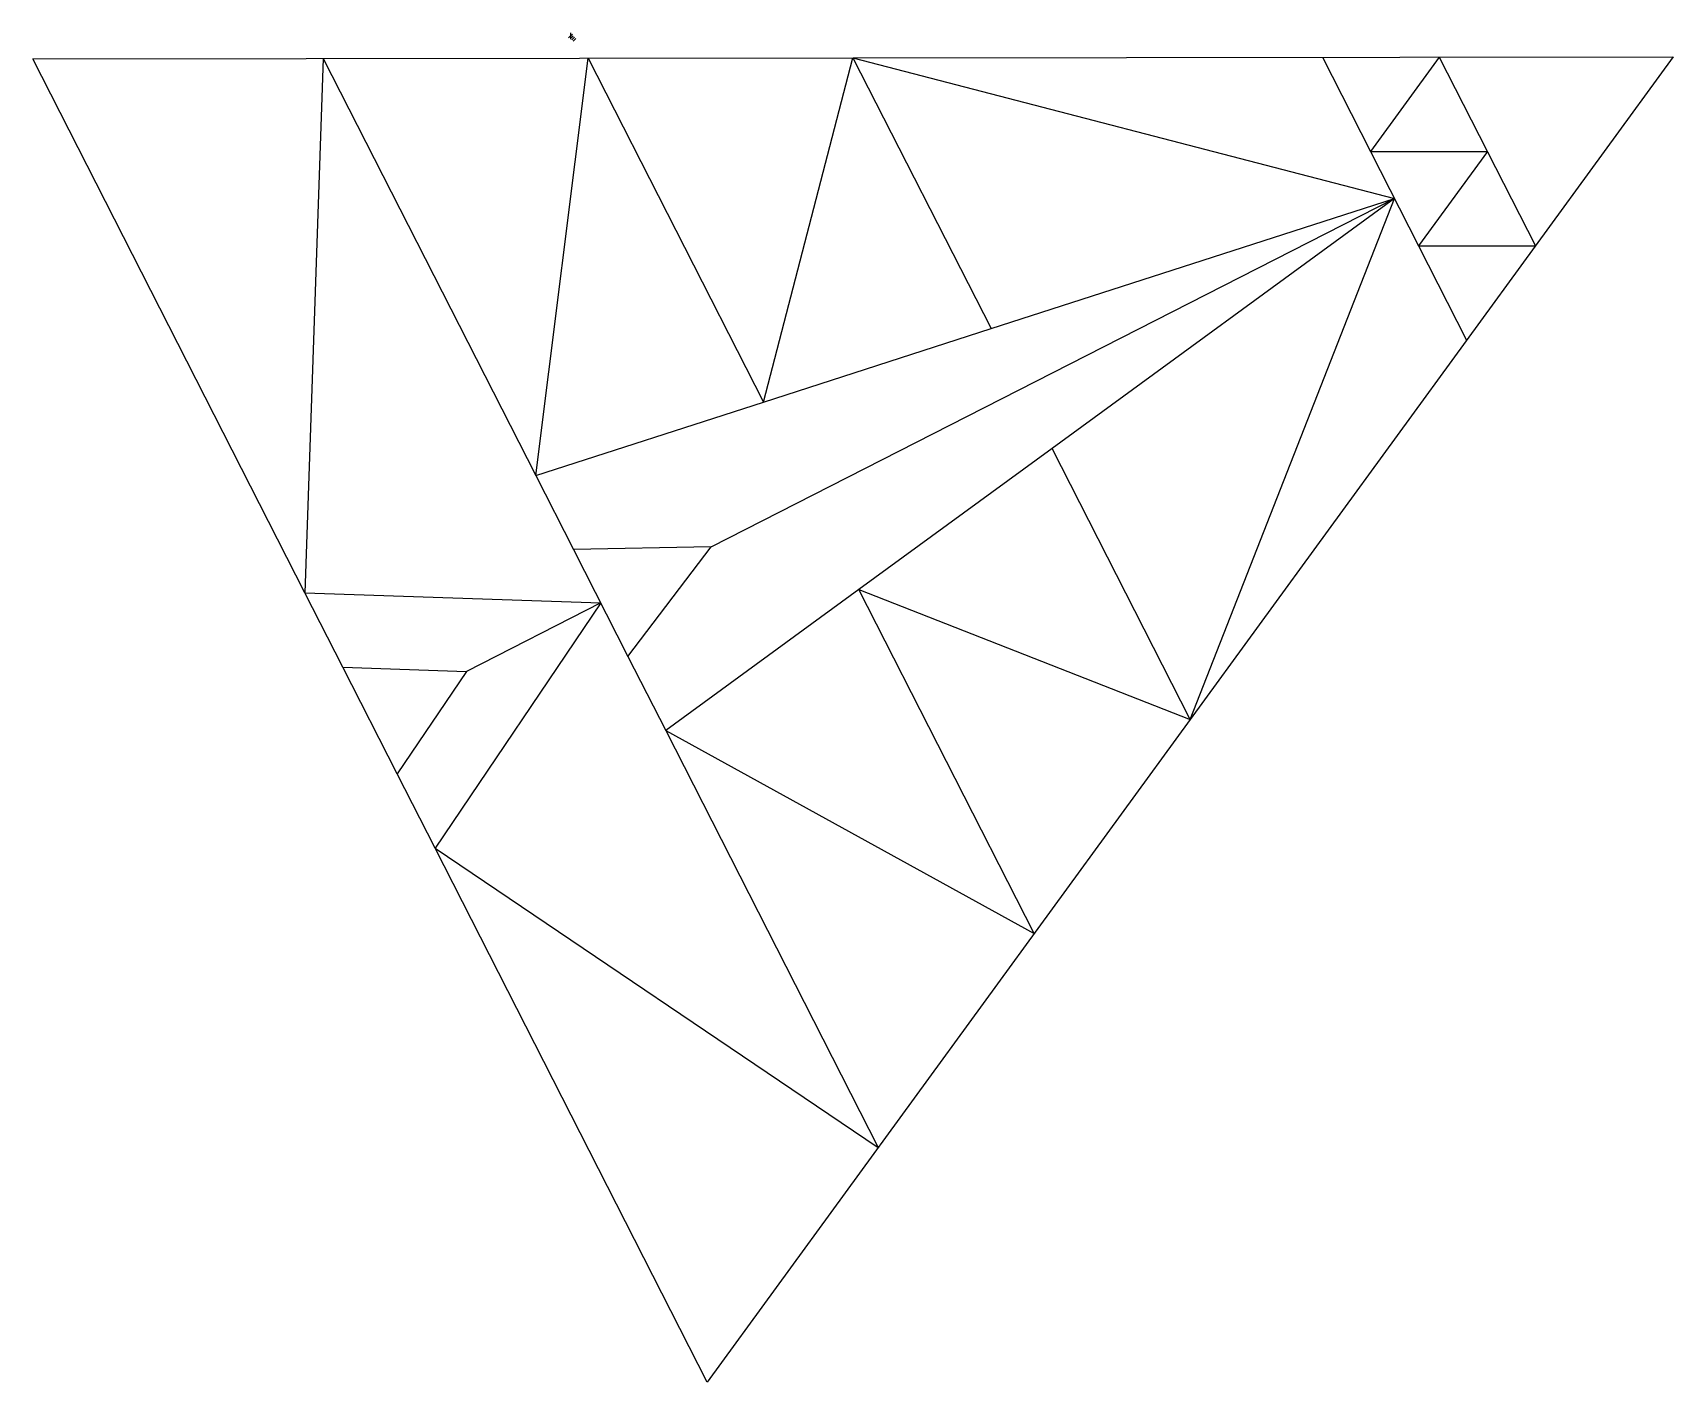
# Model space of a CAD drawing. Extents: x -221 to 452, y -273 to 281.
import ezdxf

# ---------------------------------------------------------------- set-up
doc = ezdxf.new("R2010")
doc.units = 0

msp = doc.modelspace()

# ---------------------------------------------------------------- linework, layer by layer
at = {"layer": 'Layer 1'}
for p, q in [((0.793749, 280.193749), (-0.793749, 278.606251)), ((0, 280.722915), (0, 278.077085)), ((1.058332, 279.4), (0, 278.341668)), ((1.587498, 278.870834), (0.529166, 277.812502)), ((2.116664, 278.341668), (1.058332, 277.283336))]:
    msp.add_line(p, q, dxfattribs=at)
at = {"layer": 'MODELSKETCH_VISIBLE'}
for p, q in [((-220.666778, 270.036568), (452.431268, 270.912549)), ((-108.980447, 50.83974), (-220.666778, 270.036568)), ((-101.493991, 270.191058), (-108.980447, 50.83974)), ((-101.493991, 270.191058), (-14.307529, 99.07801)), ((-14.307529, 99.07801), (7.194068, 270.332901)), ((7.194068, 270.332901), (79.112061, 129.185915)), ((452.431268, 270.912549), (56.085468, -273.120345)), ((79.112061, 129.185915), (115.88224, 270.474532)), ((115.88224, 270.474532), (172.531648, 159.29382)), ((115.88224, 270.474532), (338.080718, 212.648014)), ((308.489014, 270.725039), (367.672421, 154.571013)), ((308.489014, 270.725039), (367.672421, 154.571013)), ((356.470506, 270.78801), (328.216799, 232.007023)), ((356.470506, 270.78801), (395.926208, 193.351843)), ((328.216799, 232.007023), (376.198344, 232.06994)), ((376.198344, 232.06994), (347.944637, 193.289005)), ((57.64532, 69.759065), (338.080718, 212.648014)), ((172.531648, 159.29382), (338.080718, 212.648014)), ((338.080718, 212.648014), (197.60896, 110.076831)), ((254.258371, -1.103885), (338.080718, 212.648014)), ((347.944637, 193.289005), (395.926208, 193.351843)), ((79.112061, 129.185915), (172.531648, 159.29382)), ((-14.307529, 99.07801), (79.112061, 129.185915)), ((197.60896, 110.076831), (118.340491, 52.195781)), ((254.258371, -1.103885), (197.60896, 110.076831)), ((-14.307529, 99.07801), (1.217071, 68.609267)), ((57.64532, 69.759065), (1.217071, 68.609267)), ((1.217071, 68.609267), (23.547424, 24.783474)), ((1.217071, 68.609267), (23.547424, 24.783474)), ((23.547424, 24.783474), (57.64532, 69.759065)), ((-108.980447, 50.83974), (12.382247, 46.69637)), ((-93.455827, 20.371023), (-108.980447, 50.83974)), ((118.340491, 52.195781), (39.072022, -5.685272)), ((118.340491, 52.195781), (254.258371, -1.103885)), ((190.258481, -88.951209), (118.340491, 52.195781)), ((12.382247, 46.69637), (-55.600887, -53.923542)), ((12.382247, 46.69637), (-42.685472, 18.637952)), ((-93.455827, 20.371023), (-42.685472, 18.637952)), ((-71.125485, -23.454772), (-93.455827, 20.371023)), ((23.547424, 24.783474), (39.072022, -5.685272)), ((-42.685472, 18.637952), (-71.125485, -23.454772)), ((39.072022, -5.685272), (190.258481, -88.951209)), ((39.072022, -5.685272), (126.258473, -176.798321)), ((-55.600887, -53.923542), (-71.125485, -23.454772)), ((56.085468, -273.120345), (-55.600887, -53.923542)), ((-55.600887, -53.923542), (126.258473, -176.798321))]:
    msp.add_line(p, q, dxfattribs=at)

doc.saveas('drawing.dxf')
